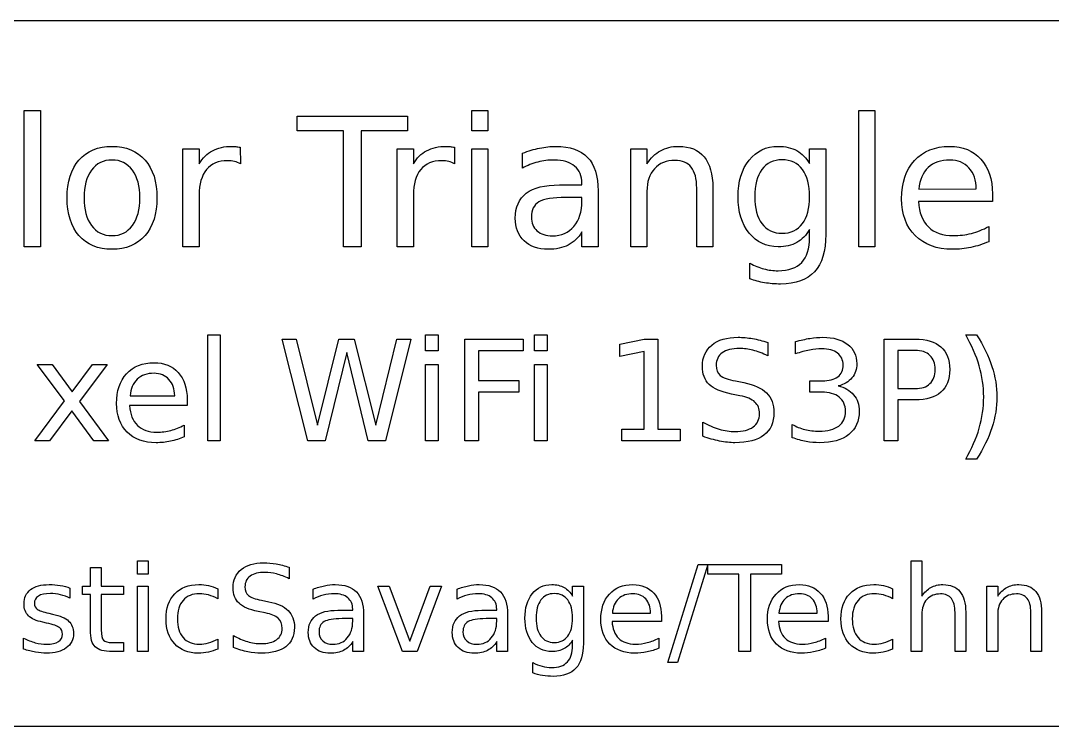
# Model space of a CAD drawing. Extents: x 89 to 635, y 56 to 757.
# Drawn here: x 534.77 to 571.32, y 400.28 to 425.28 of the extents above; entities that cross this region are included whole.
import ezdxf

# ---------------------------------------------------------------- set-up
doc = ezdxf.new("R2010")
doc.units = 0
doc.layers.get('0').update_dxf_attribs({"linetype": 'CONTINUOUS'})

msp = doc.modelspace()

# ---------------------------------------------------------------- linework, layer by layer
at = {"color": 7}
for p, q in [((499.559661, 425.275353), (591.309651, 425.275353)), ((534.897324, 422.08965), (535.467832, 422.08965)), ((534.897324, 417.265139), (534.897324, 422.08965)), ((535.467832, 422.08965), (535.467832, 417.265139)), ((544.561851, 421.894313), (548.477891, 421.894313)), ((544.561851, 421.367214), (544.561851, 421.894313)), ((548.477891, 421.894313), (548.477891, 421.367214)), ((550.747517, 422.08965), (551.318025, 422.08965)), ((550.747517, 421.367214), (550.747517, 422.08965)), ((551.318025, 422.08965), (551.318025, 421.367214)), ((564.464512, 422.08965), (565.03502, 422.08965)), ((564.464512, 417.265139), (564.464512, 422.08965)), ((565.03502, 422.08965), (565.03502, 417.265139)), ((546.205162, 421.367214), (544.561851, 421.367214)), ((546.205162, 417.265139), (546.205162, 421.367214)), ((548.477891, 421.367214), (546.834581, 421.367214)), ((546.834581, 421.367214), (546.834581, 417.265139)), ((551.318025, 421.367214), (550.747517, 421.367214)), ((538.004112, 420.821511), (538.004112, 420.821511)), ((540.518686, 417.265138), (540.518686, 420.737795)), ((540.518686, 420.737795), (541.092295, 420.737795)), ((541.092295, 420.737795), (541.092295, 420.198293)), ((542.54957, 420.790511), (542.552671, 420.204494)), ((548.108919, 417.265138), (548.108919, 420.737795)), ((548.108919, 420.737795), (548.682528, 420.737795)), ((548.682528, 420.737795), (548.682528, 420.198293)), ((550.139803, 420.790511), (550.142904, 420.204494)), ((550.747517, 420.737795), (551.318025, 420.737795)), ((550.747517, 417.265139), (550.747517, 420.737795)), ((551.318025, 420.737795), (551.318025, 417.265139)), ((556.381285, 417.265139), (556.381285, 420.737795)), ((556.381285, 420.737795), (556.954893, 420.737795)), ((556.954893, 420.737795), (556.954893, 420.198293)), ((562.718883, 420.210698), (562.718883, 420.737798)), ((562.718883, 420.737798), (563.28939, 420.737798)), ((563.28939, 420.737798), (563.28939, 417.69612)), ((552.545859, 420.052568), (552.545859, 420.579668)), ((538.004112, 420.337819), (538.004112, 420.337819)), ((553.854307, 419.457253), (554.654258, 419.457253)), ((554.654258, 419.457253), (554.654258, 419.513063)), ((558.719127, 417.265139), (558.719127, 419.342531)), ((559.289634, 419.361135), (559.289634, 417.265139)), ((559.289634, 419.361135), (559.289634, 419.361135)), ((566.591513, 419.308425), (568.625497, 419.311525)), ((541.092295, 419.094483), (541.092295, 417.265138)), ((548.682528, 419.094483), (548.682528, 417.265138)), ((554.654258, 419.010769), (554.086851, 419.010769)), ((554.654258, 418.883645), (554.654258, 419.010769)), ((555.224766, 419.246414), (555.224766, 419.246413)), ((555.224766, 419.246413), (555.224766, 417.265139)), ((556.954893, 419.22781), (556.954893, 417.265139)), ((562.718883, 419.041774), (562.718883, 419.041774)), ((569.196005, 419.144102), (569.196005, 419.144094)), ((569.196005, 419.144094), (569.196005, 418.865041)), ((569.196005, 418.865041), (566.572909, 418.865041)), ((562.718883, 417.593804), (562.718883, 417.875957)), ((569.06268, 417.981379), (569.06268, 417.441877)), ((554.654258, 417.265139), (554.654258, 417.792238)), ((535.467832, 417.265139), (534.897324, 417.265139)), ((541.092295, 417.265138), (540.518686, 417.265138)), ((546.834581, 417.265139), (546.205162, 417.265139)), ((548.682528, 417.265138), (548.108919, 417.265138)), ((551.318025, 417.265139), (550.747517, 417.265139)), ((555.224766, 417.265139), (554.654258, 417.265139)), ((556.954893, 417.265139), (556.381285, 417.265139)), ((559.289634, 417.265139), (558.719127, 417.265139)), ((565.03502, 417.265139), (564.464512, 417.265139)), ((560.604283, 416.127225), (560.604283, 416.68223)), ((541.396495, 414.14518), (541.840224, 414.14518)), ((541.396495, 410.392782), (541.396495, 414.14518)), ((541.840224, 414.14518), (541.840224, 410.392782)), ((549.11351, 414.14518), (549.557238, 414.14518)), ((549.11351, 413.583285), (549.11351, 414.14518)), ((549.557238, 414.14518), (549.557238, 413.583285)), ((552.972017, 414.14518), (553.415745, 414.14518)), ((552.972017, 413.583285), (552.972017, 414.14518)), ((553.415745, 414.14518), (553.415745, 413.583285)), ((544.037161, 413.993252), (544.529121, 413.993252)), ((544.939088, 410.392782), (544.037161, 413.993252)), ((544.529121, 413.993252), (545.286353, 410.949854)), ((545.286353, 410.949854), (546.041174, 413.993252)), ((546.041174, 413.993252), (546.588599, 413.993252)), ((546.588599, 413.993252), (547.345831, 410.949854)), ((547.345831, 410.949854), (548.100652, 413.993252)), ((548.595023, 413.993252), (547.690685, 410.392782)), ((548.100652, 413.993252), (548.595023, 413.993252)), ((550.502572, 413.993252), (552.571697, 413.993252)), ((550.502572, 410.392782), (550.502572, 413.993252)), ((552.571697, 413.993252), (552.571697, 413.583285)), ((555.991297, 413.819619), (556.852226, 413.993252)), ((555.991297, 413.375891), (555.991297, 413.819619)), ((556.852226, 413.993252), (557.339363, 413.993252)), ((557.339363, 413.993252), (557.339363, 410.802749)), ((561.236456, 413.875094), (561.236456, 413.875085)), ((561.236456, 413.875085), (561.236456, 413.400006)), ((562.21314, 413.46994), (562.21314, 413.904022)), ((565.357824, 413.993252), (566.457498, 413.993252)), ((565.357824, 410.392782), (565.357824, 413.993252)), ((568.249293, 414.140357), (568.635144, 414.140357)), ((568.249293, 414.140357), (568.249293, 414.140357)), ((546.318504, 413.518173), (545.551626, 410.392782)), ((547.078147, 410.392782), (546.318504, 413.518173)), ((549.557238, 413.583285), (549.11351, 413.583285)), ((552.571697, 413.583285), (550.989709, 413.583285)), ((550.989709, 413.583285), (550.989709, 412.522196)), ((553.415745, 413.583285), (552.972017, 413.583285)), ((556.85705, 413.549523), (555.991297, 413.375891)), ((556.85705, 410.802749), (556.85705, 413.549523)), ((565.84496, 413.592932), (565.84496, 412.240043)), ((566.457498, 413.592932), (565.84496, 413.592932)), ((536.315324, 411.80596), (535.355521, 413.093737)), ((535.355521, 413.093737), (535.878831, 413.093737)), ((535.878831, 413.093737), (536.595066, 412.131522)), ((536.595066, 412.131522), (537.311302, 413.093737)), ((537.834612, 413.093737), (536.857927, 411.779433)), ((537.311302, 413.093737), (537.834612, 413.093737)), ((549.11351, 413.093737), (549.557238, 413.093737)), ((549.11351, 410.392782), (549.11351, 413.093737)), ((549.557238, 413.093737), (549.557238, 410.392782)), ((552.972017, 413.093737), (553.415745, 413.093737)), ((552.972017, 410.392782), (552.972017, 413.093737)), ((553.415745, 413.093737), (553.415745, 410.392782)), ((550.989709, 412.522196), (552.417356, 412.522196)), ((552.417356, 412.522196), (552.417356, 412.112229)), ((560.095785, 412.512548), (560.389996, 412.452258)), ((562.726804, 412.117052), (562.726804, 412.517372)), ((562.726804, 412.517372), (563.165709, 412.517372)), ((563.732427, 412.334087), (563.732427, 412.334094)), ((538.642486, 411.982005), (540.224474, 411.984416)), ((552.417356, 412.112229), (550.989709, 412.112229)), ((550.989709, 412.112229), (550.989709, 410.392782)), ((560.247713, 411.989246), (559.951091, 412.047126)), ((563.146416, 412.117052), (562.726804, 412.117052)), ((565.84496, 412.240043), (566.457498, 412.240043)), ((535.266293, 410.392782), (536.315324, 411.80596)), ((536.857927, 411.779433), (537.885254, 410.392782)), ((540.668202, 411.637151), (538.628017, 411.637151)), ((540.668202, 411.854195), (540.668202, 411.854192)), ((540.668202, 411.854192), (540.668202, 411.637151)), ((566.457498, 411.839722), (565.84496, 411.839722)), ((565.84496, 411.839722), (565.84496, 410.392782)), ((536.575774, 411.453872), (535.789603, 410.392782)), ((537.361944, 410.392782), (536.575774, 411.453872)), ((540.564505, 410.949853), (540.564505, 410.530241)), ((558.933409, 410.551947), (558.933409, 411.053553)), ((562.104619, 410.501303), (562.104619, 410.971558)), ((556.061233, 410.802749), (556.85705, 410.802749)), ((556.061233, 410.392782), (556.061233, 410.802749)), ((557.339363, 410.802749), (558.13518, 410.802749)), ((558.13518, 410.802749), (558.13518, 410.392782)), ((535.789603, 410.392782), (535.266293, 410.392782)), ((537.885254, 410.392782), (537.361944, 410.392782)), ((541.840224, 410.392782), (541.396495, 410.392782)), ((545.551626, 410.392782), (544.939088, 410.392782)), ((547.690685, 410.392782), (547.078147, 410.392782)), ((549.557238, 410.392782), (549.11351, 410.392782)), ((550.989709, 410.392782), (550.502572, 410.392782)), ((553.415745, 410.392782), (552.972017, 410.392782)), ((558.13518, 410.392782), (556.061233, 410.392782)), ((565.84496, 410.392782), (565.357824, 410.392782)), ((568.635144, 409.741659), (568.249293, 409.741659)), ((538.908965, 406.143066), (539.289303, 406.143066)), ((538.908965, 405.661442), (538.908965, 406.143066)), ((539.289303, 406.143066), (539.289303, 405.661442)), ((566.311946, 402.926725), (566.311946, 406.143066)), ((566.311946, 406.143066), (566.694351, 406.143066)), ((566.694351, 406.143066), (566.694351, 404.882162)), ((537.240848, 405.241829), (537.240848, 405.899154)), ((537.240848, 405.899154), (537.623255, 405.899154)), ((537.623255, 405.899154), (537.623255, 405.241829)), ((544.281247, 405.911556), (544.281247, 405.504346)), ((544.281247, 405.911554), (544.281247, 405.911556)), ((557.692312, 402.533985), (558.767182, 406.012842)), ((559.118582, 406.012842), (558.043712, 402.533985)), ((558.767182, 406.012842), (559.118582, 406.012842)), ((559.110314, 406.012842), (561.721008, 406.012842)), ((559.110314, 405.661442), (559.110314, 406.012842)), ((561.721008, 406.012842), (561.721008, 405.661442)), ((539.289303, 405.661442), (538.908965, 405.661442)), ((560.205855, 405.661442), (559.110314, 405.661442)), ((560.205855, 402.926725), (560.205855, 405.661442)), ((561.721008, 405.661442), (560.625467, 405.661442)), ((560.625467, 405.661442), (560.625467, 402.926725)), ((536.515314, 405.173617), (536.515314, 404.813949)), ((536.515314, 405.173614), (536.515314, 405.173617)), ((536.961795, 404.94624), (536.961795, 405.241829)), ((536.961795, 405.241829), (537.240848, 405.241829)), ((537.623255, 405.241829), (538.406669, 405.241829)), ((538.406669, 405.241829), (538.406669, 404.94624)), ((538.908965, 405.241829), (539.289303, 405.241829)), ((538.908965, 402.926725), (538.908965, 405.241829)), ((539.289303, 405.241829), (539.289303, 402.926725)), ((541.749101, 405.152946), (541.749101, 404.797412)), ((541.749101, 405.152937), (541.749101, 405.152946)), ((545.126671, 404.785014), (545.126671, 405.136414)), ((547.425241, 405.241829), (547.828317, 405.241829)), ((548.293405, 402.926725), (547.425241, 405.241829)), ((547.828317, 405.241829), (548.551787, 403.298796)), ((548.551787, 403.298796), (549.275257, 405.241829)), ((549.678333, 405.241829), (548.810169, 402.926725)), ((549.275257, 405.241829), (549.678333, 405.241829)), ((550.228169, 404.785014), (550.228169, 405.136414)), ((554.323011, 404.890432), (554.323011, 405.241831)), ((554.323011, 405.241831), (554.70335, 405.241831)), ((554.70335, 405.241831), (554.70335, 403.214046)), ((565.660821, 405.152946), (565.660821, 404.797412)), ((565.660821, 405.152937), (565.660821, 405.152946)), ((568.999117, 402.926725), (568.999117, 405.241829)), ((568.999117, 405.241829), (569.381523, 405.241829)), ((569.381523, 405.241829), (569.381523, 404.882162)), ((537.240848, 404.94624), (536.961795, 404.94624)), ((537.240848, 403.68947), (537.240848, 404.94624)), ((538.406669, 404.94624), (537.623255, 404.94624)), ((537.623255, 404.94624), (537.623255, 403.68947)), ((543.303529, 404.743668), (543.55571, 404.691988)), ((535.762905, 404.280643), (535.89313, 404.251703)), ((543.433754, 404.295111), (543.179506, 404.344721)), ((545.998969, 404.388134), (546.53227, 404.388134)), ((546.53227, 404.388134), (546.53227, 404.425344)), ((551.100467, 404.388134), (551.633768, 404.388134)), ((551.633768, 404.388134), (551.633768, 404.425344)), ((555.730675, 404.288916), (557.086664, 404.290983)), ((561.634193, 404.288916), (562.990183, 404.290983)), ((567.870507, 402.926725), (567.870507, 404.311654)), ((568.250845, 404.324056), (568.250845, 402.926725)), ((568.250845, 404.324056), (568.250845, 404.324056)), ((570.557679, 402.926725), (570.557679, 404.311654)), ((570.938017, 404.324056), (570.938017, 402.926725)), ((570.938017, 404.324056), (570.938017, 404.324056)), ((535.686424, 403.933382), (535.554132, 403.964392)), ((546.53227, 404.090479), (546.153999, 404.090479)), ((546.53227, 404.005729), (546.53227, 404.090479)), ((546.912609, 404.247578), (546.912609, 404.247575)), ((546.912609, 404.247575), (546.912609, 402.926725)), ((551.633768, 404.090479), (551.255496, 404.090479)), ((551.633768, 404.005729), (551.633768, 404.090479)), ((552.014106, 404.247578), (552.014106, 404.247575)), ((552.014106, 404.247575), (552.014106, 402.926725)), ((554.323011, 404.111149), (554.323011, 404.111149)), ((557.467003, 403.993327), (555.718272, 403.993327)), ((557.467003, 404.179364), (557.467003, 404.179362)), ((557.467003, 404.179362), (557.467003, 403.993327)), ((563.370521, 403.993327), (561.621791, 403.993327)), ((563.370521, 404.179364), (563.370521, 404.179362)), ((563.370521, 404.179362), (563.370521, 403.993327)), ((566.694351, 404.235173), (566.694351, 402.926725)), ((569.381523, 404.235173), (569.381523, 402.926725)), ((534.869937, 403.011472), (534.869937, 403.404213)), ((538.015994, 403.245047), (538.406668, 403.245047)), ((538.406668, 403.245047), (538.406668, 402.926725)), ((541.749101, 403.367006), (541.749101, 403.015606)), ((542.307208, 403.063148), (542.307208, 403.493096)), ((546.53227, 402.926725), (546.53227, 403.278125)), ((551.633768, 402.926725), (551.633768, 403.278125)), ((554.323011, 403.145835), (554.323011, 403.333938)), ((557.378119, 403.404213), (557.378119, 403.044545)), ((563.281638, 403.404213), (563.281638, 403.044545)), ((565.660821, 403.367006), (565.660821, 403.015606)), ((538.406668, 402.926725), (538.015994, 402.926725)), ((539.289303, 402.926725), (538.908965, 402.926725)), ((546.912609, 402.926725), (546.53227, 402.926725)), ((548.810169, 402.926725), (548.293405, 402.926725)), ((552.014106, 402.926725), (551.633768, 402.926725)), ((560.625467, 402.926725), (560.205855, 402.926725)), ((566.694351, 402.926725), (566.311946, 402.926725)), ((568.250845, 402.926725), (567.870507, 402.926725)), ((569.381523, 402.926725), (568.999117, 402.926725)), ((570.938017, 402.926725), (570.557679, 402.926725)), ((552.913278, 402.168119), (552.913278, 402.538123)), ((558.043712, 402.533985), (557.692312, 402.533985)), ((626.510921, 400.275353), (464.358391, 400.275353))]:
    msp.add_line(p, q, dxfattribs=at)
for points in [[(536.83209, 420.337819), (537.115277, 420.66028), (537.505951, 420.821511), (538.004112, 420.821511)], [(538.004112, 420.821511), (538.500205, 420.821511), (538.889846, 420.66028), (539.173033, 420.337819)], [(541.560483, 420.666481), (541.75272, 420.769834), (541.986297, 420.821511), (542.261216, 420.821511)], [(542.261216, 420.821511), (542.300489, 420.821511), (542.343897, 420.818411), (542.39144, 420.812211)], [(542.39144, 420.812211), (542.43898, 420.808077), (542.49169, 420.800844), (542.54957, 420.790511)], [(549.150716, 420.666481), (549.342953, 420.769834), (549.57653, 420.821511), (549.851449, 420.821511)], [(549.851449, 420.821511), (549.890722, 420.821511), (549.93413, 420.818411), (549.981673, 420.812211)], [(549.981673, 420.812211), (550.029213, 420.808077), (550.081923, 420.800844), (550.139803, 420.790511)], [(552.545859, 420.579668), (552.754632, 420.660283), (552.957203, 420.720228), (553.153574, 420.759502)], [(553.153574, 420.759502), (553.349945, 420.800842), (553.541148, 420.821512), (553.727183, 420.821512)], [(553.727183, 420.821512), (554.229478, 420.821512), (554.604648, 420.691287), (554.852695, 420.430838)], [(557.435484, 420.666481), (557.621519, 420.769834), (557.83546, 420.821511), (558.077305, 420.821511)], [(558.077305, 420.821511), (558.476247, 420.821511), (558.778037, 420.697487), (558.982676, 420.44944)], [(560.576378, 420.334722), (560.836827, 420.65925), (561.179958, 420.821514), (561.605772, 420.821514)], [(561.605772, 420.821514), (561.862087, 420.821514), (562.082229, 420.770871), (562.266197, 420.669585)], [(566.436484, 420.319224), (566.744475, 420.654087), (567.15892, 420.821519), (567.679818, 420.821519)], [(567.679818, 420.821519), (568.146973, 420.821519), (568.515943, 420.670623), (568.786728, 420.368833)], [(541.092295, 420.198293), (541.212184, 420.409133), (541.368247, 420.565195), (541.560483, 420.666481)], [(548.682528, 420.198293), (548.802417, 420.409133), (548.95848, 420.565195), (549.150716, 420.666481)], [(554.852695, 420.430838), (555.100742, 420.170388), (555.224766, 419.77558), (555.224766, 419.246414)], [(556.954893, 420.198293), (557.091319, 420.407065), (557.251516, 420.563128), (557.435484, 420.666481)], [(558.982676, 420.44944), (559.187315, 420.20346), (559.289634, 419.840692), (559.289634, 419.361135)], [(562.266197, 420.669585), (562.450165, 420.568299), (562.60106, 420.415336), (562.718883, 420.210698)], [(568.786728, 420.368833), (569.059579, 420.069109), (569.196005, 419.660866), (569.196005, 419.144102)], [(536.41041, 418.998366), (536.41041, 419.568874), (536.55097, 420.015358), (536.83209, 420.337819)], [(538.004112, 420.337819), (537.698187, 420.337819), (537.456342, 420.217929), (537.278575, 419.978151)], [(538.726548, 419.975051), (538.548781, 420.216896), (538.307969, 420.337819), (538.004112, 420.337819)], [(539.173033, 420.337819), (539.45622, 420.015358), (539.597813, 419.568874), (539.597813, 418.998366)], [(541.349643, 419.996754), (541.178078, 419.787981), (541.092295, 419.487224), (541.092295, 419.094483)], [(542.093784, 420.313014), (541.771323, 420.313014), (541.523276, 420.207594), (541.349643, 419.996754)], [(542.341831, 420.285104), (542.267417, 420.30371), (542.184735, 420.313014), (542.093784, 420.313014)], [(542.552671, 420.204494), (542.488591, 420.2417), (542.418311, 420.26857), (542.341831, 420.285104)], [(548.939876, 419.996754), (548.768311, 419.787981), (548.682528, 419.487224), (548.682528, 419.094483)], [(549.684017, 420.313014), (549.361556, 420.313014), (549.113509, 420.207594), (548.939876, 419.996754)], [(549.932064, 420.285104), (549.85765, 420.30371), (549.774968, 420.313014), (549.684017, 420.313014)], [(550.142904, 420.204494), (550.078824, 420.2417), (550.008544, 420.26857), (549.932064, 420.285104)], [(553.088462, 420.266509), (552.90036, 420.218969), (552.719492, 420.147655), (552.545859, 420.052568)], [(553.668271, 420.337819), (553.469834, 420.337819), (553.276564, 420.314049), (553.088462, 420.266509)], [(554.393809, 420.120778), (554.222243, 420.265472), (553.980397, 420.337819), (553.668271, 420.337819)], [(554.654258, 419.513063), (554.654258, 419.775579), (554.567442, 419.978151), (554.393809, 420.120778)], [(557.221544, 420.030861), (557.043777, 419.834491), (556.954893, 419.566807), (556.954893, 419.22781)], [(557.950181, 420.325417), (557.64219, 420.325417), (557.399311, 420.227231), (557.221544, 420.030861)], [(558.52689, 420.080471), (558.398733, 420.243768), (558.206496, 420.325417), (557.950181, 420.325417)], [(558.719127, 419.342531), (558.719127, 419.671193), (558.655048, 419.917173), (558.52689, 420.080471)], [(560.185704, 419.041777), (560.185704, 419.579212), (560.315929, 420.010194), (560.576378, 420.334722)], [(561.029063, 420.002956), (560.859564, 419.77558), (560.774815, 419.455186), (560.774815, 419.041774)], [(561.745299, 420.34402), (561.439374, 420.34402), (561.200629, 420.230332), (561.029063, 420.002956)], [(562.461534, 420.002956), (562.292035, 420.230332), (562.05329, 420.34402), (561.745299, 420.34402)], [(562.718883, 419.041774), (562.718883, 419.455186), (562.6331, 419.77558), (562.461534, 420.002956)], [(565.977597, 418.967368), (565.977597, 419.535808), (566.130559, 419.986427), (566.436484, 420.319224)], [(566.920175, 420.068068), (566.730006, 419.888234), (566.620452, 419.635019), (566.591513, 419.308425)], [(567.68602, 420.337819), (567.367693, 420.337819), (567.112411, 420.247902), (566.920175, 420.068068)], [(568.361947, 420.058767), (568.192448, 420.244801), (567.967139, 420.337819), (567.68602, 420.337819)], [(568.625497, 419.311525), (568.621364, 419.623651), (568.533514, 419.872731), (568.361947, 420.058767)], [(537.278575, 419.978151), (537.100808, 419.740439), (537.011924, 419.413844), (537.011924, 418.998366)], [(538.993199, 418.998366), (538.993199, 419.40971), (538.904315, 419.735272), (538.726548, 419.975051)], [(552.682285, 419.159597), (552.944802, 419.358034), (553.335476, 419.457253), (553.854307, 419.457253)], [(536.83209, 417.658913), (536.55097, 417.983441), (536.41041, 418.429925), (536.41041, 418.998366)], [(537.011924, 418.998366), (537.011924, 418.582887), (537.099774, 418.255258), (537.275474, 418.01548)], [(538.726548, 418.018581), (538.904315, 418.258359), (538.993199, 418.584954), (538.993199, 418.998366)], [(539.597813, 418.998366), (539.597813, 418.429925), (539.45622, 417.983441), (539.173033, 417.658913)], [(552.291611, 418.27593), (552.291611, 418.666603), (552.421836, 418.961159), (552.682285, 419.159597)], [(554.086851, 419.010769), (553.625897, 419.010769), (553.306536, 418.958059), (553.128769, 418.852639)], [(560.576378, 417.751934), (560.315929, 418.076462), (560.185704, 418.506409), (560.185704, 419.041777)], [(560.774815, 419.041774), (560.774815, 418.63043), (560.859564, 418.311069), (561.029063, 418.083693)], [(562.461534, 418.083693), (562.6331, 418.311069), (562.718883, 418.63043), (562.718883, 419.041774)], [(566.461288, 417.658921), (566.138827, 417.981381), (565.977597, 418.41753), (565.977597, 418.967368)], [(553.128769, 418.852639), (552.951002, 418.747219), (552.862119, 418.567385), (552.862119, 418.313137)], [(554.365903, 417.987575), (554.55814, 418.212884), (554.654258, 418.511574), (554.654258, 418.883645)], [(566.572909, 418.865041), (566.597716, 418.4723), (566.715538, 418.172577), (566.926376, 417.965871)], [(552.60477, 417.472878), (552.395997, 417.673382), (552.291611, 417.941066), (552.291611, 418.27593)], [(552.862119, 418.313137), (552.862119, 418.110565), (552.928265, 417.949334), (553.060557, 417.829445)], [(537.275474, 418.01548), (537.453241, 417.777768), (537.69612, 417.658913), (538.004112, 417.658913)], [(538.004112, 417.658913), (538.307969, 417.658913), (538.548781, 417.778802), (538.726548, 418.018581)], [(553.060557, 417.829445), (553.194916, 417.711623), (553.376817, 417.652712), (553.60626, 417.652712)], [(553.60626, 417.652712), (553.922519, 417.652712), (554.175734, 417.764333), (554.365903, 417.987575)], [(561.029063, 418.083693), (561.200629, 417.856317), (561.439374, 417.742629), (561.745299, 417.742629)], [(561.745299, 417.742629), (562.05329, 417.742629), (562.292035, 417.856317), (562.461534, 418.083693)], [(562.718883, 417.875957), (562.60106, 417.671318), (562.450165, 417.518356), (562.266197, 417.41707)], [(566.926376, 417.965871), (567.139283, 417.761232), (567.434872, 417.658913), (567.813144, 417.658913)], [(568.448764, 417.739533), (568.655469, 417.793279), (568.860108, 417.873895), (569.06268, 417.981379)], [(538.004112, 417.175222), (537.505951, 417.175222), (537.115277, 417.336452), (536.83209, 417.658913)], [(539.173033, 417.658913), (538.889846, 417.336452), (538.500205, 417.175222), (538.004112, 417.175222)], [(553.454331, 417.175222), (553.098797, 417.175222), (552.81561, 417.27444), (552.60477, 417.472878)], [(554.654258, 417.792238), (554.524033, 417.581398), (554.361769, 417.425336), (554.167466, 417.32405)], [(561.605772, 417.265142), (561.179958, 417.265142), (560.836827, 417.427406), (560.576378, 417.751934)], [(562.43983, 416.710137), (562.625865, 416.90444), (562.718883, 417.198996), (562.718883, 417.593804)], [(563.28939, 417.69612), (563.28939, 417.104942), (563.158132, 416.665692), (562.895616, 416.378371)], [(567.779037, 417.17523), (567.225066, 417.17523), (566.785816, 417.33646), (566.461288, 417.658921)], [(567.813144, 417.658913), (568.032252, 417.658913), (568.244125, 417.685786), (568.448764, 417.739533)], [(569.06268, 417.441877), (568.858041, 417.35506), (568.648235, 417.288914), (568.433261, 417.24344)], [(554.167466, 417.32405), (553.973163, 417.224831), (553.735451, 417.175222), (553.454331, 417.175222)], [(562.266197, 417.41707), (562.082229, 417.315784), (561.862087, 417.265142), (561.605772, 417.265142)], [(568.433261, 417.24344), (568.218287, 417.197966), (568.000212, 417.17523), (567.779037, 417.17523)], [(561.599571, 416.415581), (561.973708, 416.415581), (562.253795, 416.513766), (562.43983, 416.710137)], [(560.604283, 416.68223), (560.771714, 416.591279), (560.937079, 416.524099), (561.100377, 416.480691)], [(561.100377, 416.480691), (561.263674, 416.437284), (561.430072, 416.415581), (561.599571, 416.415581)], [(562.895616, 416.378371), (562.633099, 416.088983), (562.231057, 415.944289), (561.689488, 415.944289)], [(561.122081, 415.990799), (560.944314, 416.019739), (560.771714, 416.065214), (560.604283, 416.127225)], [(561.689488, 415.944289), (561.488983, 415.944289), (561.299848, 415.959792), (561.122081, 415.990799)], [(558.91894, 413.031045), (558.91894, 413.349372), (559.030676, 413.600175), (559.254148, 413.783454)], [(559.254148, 413.783454), (559.479227, 413.966733), (559.788712, 414.058373), (560.182601, 414.058373)], [(560.182601, 414.058373), (560.35141, 414.058373), (560.523435, 414.043099), (560.698676, 414.012553)], [(560.698676, 414.012553), (560.873917, 413.982006), (561.053177, 413.936186), (561.236456, 413.875094)], [(562.21314, 413.904022), (562.398027, 413.955468), (562.570856, 413.994053), (562.731627, 414.019777)], [(562.731627, 414.019777), (562.894006, 414.045497), (563.046738, 414.058357), (563.189824, 414.058357)], [(563.189824, 414.058357), (563.559598, 414.058357), (563.852202, 413.973952), (564.067635, 413.805142)], [(564.067635, 413.805142), (564.283068, 413.63794), (564.390785, 413.411253), (564.390785, 413.125081)], [(566.457498, 413.993252), (566.861033, 413.993252), (567.165695, 413.901612), (567.371482, 413.718333)], [(568.726784, 413.043094), (568.622283, 413.404829), (568.463119, 413.770583), (568.249293, 414.140357)], [(568.635144, 414.140357), (568.876301, 413.760937), (569.056364, 413.389555), (569.175335, 413.026213)], [(559.623117, 413.508525), (559.480031, 413.405631), (559.408488, 413.259329), (559.408488, 413.06962)], [(560.238067, 413.662865), (559.972794, 413.662865), (559.767811, 413.611418), (559.623117, 413.508525)], [(560.713146, 413.597755), (560.549159, 413.641161), (560.3908, 413.662865), (560.238067, 413.662865)], [(561.236456, 413.400006), (561.051569, 413.48843), (560.877132, 413.554346), (560.713146, 413.597755)], [(562.717157, 413.604987), (562.564424, 413.576047), (562.396419, 413.531031), (562.21314, 413.46994)], [(563.146416, 413.648397), (563.012976, 413.648397), (562.86989, 413.633927), (562.717157, 413.604987)], [(563.708311, 413.498879), (563.578086, 413.598557), (563.390788, 413.648397), (563.146416, 413.648397)], [(563.90606, 413.074444), (563.90606, 413.25933), (563.840144, 413.400809), (563.708311, 413.498879)], [(566.98322, 413.416887), (566.859426, 413.53425), (566.684185, 413.592932), (566.457498, 413.592932)], [(567.16891, 412.917693), (567.16891, 413.133126), (567.107013, 413.299524), (566.98322, 413.416887)], [(567.371482, 413.718333), (567.578877, 413.536661), (567.682574, 413.269781), (567.682574, 412.917693)], [(538.521908, 412.768179), (538.761457, 413.028628), (539.083803, 413.158853), (539.488946, 413.158853)], [(539.488946, 413.158853), (539.852289, 413.158853), (540.139265, 413.04149), (540.349875, 412.806764)], [(559.408488, 413.06962), (559.408488, 412.910456), (559.455915, 412.789877), (559.55077, 412.707884)], [(563.715546, 412.659654), (563.842555, 412.756116), (563.90606, 412.89438), (563.90606, 413.074444)], [(564.390785, 413.125081), (564.390785, 412.925724), (564.333711, 412.756914), (564.219563, 412.618652)], [(538.164996, 411.716735), (538.164996, 412.158855), (538.283967, 412.509337), (538.521908, 412.768179)], [(539.493769, 412.782645), (539.246182, 412.782645), (539.047629, 412.712709), (538.898112, 412.572839)], [(540.019491, 412.565604), (539.887658, 412.710298), (539.712418, 412.782645), (539.493769, 412.782645)], [(540.349875, 412.806764), (540.562093, 412.573646), (540.668202, 412.256123), (540.668202, 411.854195)], [(559.162508, 412.387157), (559.000129, 412.541497), (558.91894, 412.756127), (558.91894, 413.031045)], [(559.55077, 412.707884), (559.647233, 412.627498), (559.828904, 412.562386), (560.095785, 412.512548)], [(566.98322, 412.416087), (567.107013, 412.533449), (567.16891, 412.700651), (567.16891, 412.917693)], [(567.682574, 412.917693), (567.682574, 412.562389), (567.578877, 412.293901), (567.371482, 412.112229)], [(568.885947, 411.94342), (568.885947, 412.314801), (568.832893, 412.681359), (568.726784, 413.043094)], [(569.175335, 413.026213), (569.295913, 412.66287), (569.356202, 412.301939), (569.356202, 411.94342)], [(538.898112, 412.572839), (538.750203, 412.432967), (538.664994, 412.236023), (538.642486, 411.982005)], [(540.224474, 411.984416), (540.221259, 412.22718), (540.152931, 412.42091), (540.019491, 412.565604)], [(559.951091, 412.047126), (559.587748, 412.119473), (559.324887, 412.232817), (559.162508, 412.387157)], [(560.389996, 412.452258), (560.753339, 412.383126), (561.021022, 412.26094), (561.193047, 412.0857)], [(563.165709, 412.517372), (563.405258, 412.517372), (563.588537, 412.564799), (563.715546, 412.659654)], [(564.219563, 412.618652), (564.105416, 412.481996), (563.943037, 412.387141), (563.732427, 412.334087)], [(563.732427, 412.334094), (563.965545, 412.284254), (564.147216, 412.180556), (564.277441, 412.023001)], [(566.457498, 412.240043), (566.684185, 412.240043), (566.859426, 412.298724), (566.98322, 412.416087)], [(560.78067, 411.76497), (560.672953, 411.864648), (560.495301, 411.939406), (560.247713, 411.989246)], [(561.193047, 412.0857), (561.36668, 411.912067), (561.453497, 411.678949), (561.453497, 411.386346)], [(563.766189, 411.936184), (563.61828, 412.056762), (563.411689, 412.117052), (563.146416, 412.117052)], [(564.277441, 412.023001), (564.409274, 411.865445), (564.47519, 411.670912), (564.47519, 411.439402)], [(567.371482, 412.112229), (567.165695, 411.930557), (566.861033, 411.839722), (566.457498, 411.839722)], [(538.5412, 410.699054), (538.290397, 410.949857), (538.164996, 411.289084), (538.164996, 411.716735)], [(538.628017, 411.637151), (538.64731, 411.331685), (538.73895, 411.098567), (538.902935, 410.937796)], [(560.944656, 411.35018), (560.944656, 411.527028), (560.889994, 411.665292), (560.78067, 411.76497)], [(563.990465, 411.439401), (563.990465, 411.651619), (563.915706, 411.817213), (563.766189, 411.936184)], [(568.726784, 410.838922), (568.832893, 411.203872), (568.885947, 411.572038), (568.885947, 411.94342)], [(569.356202, 411.94342), (569.356202, 411.583292), (569.295913, 411.220753), (569.175335, 410.855803)], [(560.717969, 410.882336), (560.869094, 410.99166), (560.944656, 411.147608), (560.944656, 411.35018)], [(561.453497, 411.386346), (561.453497, 411.037472), (561.336134, 410.773004), (561.101408, 410.59294)], [(563.749308, 410.91368), (563.910079, 411.034258), (563.990465, 411.209498), (563.990465, 411.439401)], [(564.47519, 411.439402), (564.47519, 411.084098), (564.353004, 410.809179), (564.108631, 410.614646)], [(538.902935, 410.937796), (539.06853, 410.778632), (539.298432, 410.699051), (539.592643, 410.699051)], [(540.087015, 410.761751), (540.247786, 410.803551), (540.406949, 410.866251), (540.564505, 410.949853)], [(558.933409, 411.053553), (559.131158, 410.94262), (559.324887, 410.859019), (559.514597, 410.80275)], [(560.07408, 410.71835), (560.352214, 410.71835), (560.566844, 410.773012), (560.717969, 410.882336)], [(562.104619, 410.971558), (562.239667, 410.89278), (562.387577, 410.833295), (562.548348, 410.793102)], [(563.052365, 410.732812), (563.35783, 410.732812), (563.590145, 410.793101), (563.749308, 410.91368)], [(569.175335, 410.855803), (569.056364, 410.490852), (568.876301, 410.119471), (568.635144, 409.741659)], [(539.566116, 410.32285), (539.135249, 410.32285), (538.793611, 410.448251), (538.5412, 410.699054)], [(539.592643, 410.699051), (539.763061, 410.699051), (539.927852, 410.719951), (540.087015, 410.761751)], [(540.564505, 410.530241), (540.405342, 410.462717), (540.242159, 410.41127), (540.074957, 410.3759)], [(559.529066, 410.380725), (559.337749, 410.419311), (559.139196, 410.476385), (558.933409, 410.551947)], [(559.514597, 410.80275), (559.704307, 410.746483), (559.890801, 410.71835), (560.07408, 410.71835)], [(561.101408, 410.59294), (560.86829, 410.412876), (560.525847, 410.322845), (560.07408, 410.322845)], [(562.59899, 410.368667), (562.439827, 410.397607), (562.275036, 410.441819), (562.104619, 410.501303)], [(562.548348, 410.793102), (562.709119, 410.752908), (562.877124, 410.732812), (563.052365, 410.732812)], [(564.108631, 410.614646), (563.864259, 410.420113), (563.516993, 410.322847), (563.066834, 410.322847)], [(568.249293, 409.741659), (568.463119, 410.109825), (568.622283, 410.475579), (568.726784, 410.838922)], [(540.074957, 410.3759), (539.907755, 410.340533), (539.738141, 410.32285), (539.566116, 410.32285)], [(560.07408, 410.322845), (559.903663, 410.322845), (559.721991, 410.342138), (559.529066, 410.380725)], [(563.066834, 410.322847), (562.915709, 410.322847), (562.759761, 410.33812), (562.59899, 410.368667)], [(542.294805, 405.18808), (542.294805, 405.460931), (542.390579, 405.675905), (542.582126, 405.833002)], [(542.582126, 405.833002), (542.775051, 405.990098), (543.040324, 406.068646), (543.377943, 406.068646)], [(543.377943, 406.068646), (543.522637, 406.068646), (543.670087, 406.055556), (543.820294, 406.029376)], [(543.820294, 406.029376), (543.9705, 406.003196), (544.124151, 405.963922), (544.281247, 405.911554)], [(542.898386, 405.597362), (542.775741, 405.509168), (542.714418, 405.383766), (542.714418, 405.221158)], [(543.425486, 405.729654), (543.198109, 405.729654), (543.022409, 405.685556), (542.898386, 405.597362)], [(543.832696, 405.673844), (543.692136, 405.71105), (543.556399, 405.729654), (543.425486, 405.729654)], [(544.281247, 405.504346), (544.122773, 405.580138), (543.973256, 405.636637), (543.832696, 405.673844)], [(534.886473, 404.615515), (534.886473, 404.833245), (534.963643, 405.001365), (535.117983, 405.119877)], [(535.117983, 405.119877), (535.272324, 405.238388), (535.491432, 405.297644), (535.775308, 405.297644)], [(535.775308, 405.297644), (535.915867, 405.297644), (536.048159, 405.287307), (536.172183, 405.266634)], [(536.172183, 405.266634), (536.296206, 405.24596), (536.410583, 405.214954), (536.515314, 405.173614)], [(540.227746, 404.973106), (540.43583, 405.189458), (540.720395, 405.297634), (541.081441, 405.297634)], [(541.081441, 405.297634), (541.198574, 405.297634), (541.312952, 405.28523), (541.424573, 405.260424)], [(541.424573, 405.260424), (541.536194, 405.236997), (541.64437, 405.201168), (541.749101, 405.152937)], [(542.503578, 404.636176), (542.364396, 404.768467), (542.294805, 404.952435), (542.294805, 405.18808)], [(542.714418, 405.221158), (542.714418, 405.084732), (542.75507, 404.981379), (542.836374, 404.911099)], [(545.126671, 405.136414), (545.265853, 405.19016), (545.400901, 405.230123), (545.531814, 405.256303)], [(545.531814, 405.256303), (545.662728, 405.283863), (545.790197, 405.297643), (545.91422, 405.297643)], [(545.91422, 405.297643), (546.249083, 405.297643), (546.499197, 405.210826), (546.664562, 405.037194)], [(546.664562, 405.037194), (546.829927, 404.863561), (546.912609, 404.600356), (546.912609, 404.247578)], [(550.228169, 405.136414), (550.367351, 405.19016), (550.502399, 405.230123), (550.633312, 405.256303)], [(550.633312, 405.256303), (550.764226, 405.283863), (550.891695, 405.297643), (551.015718, 405.297643)], [(551.015718, 405.297643), (551.350581, 405.297643), (551.600695, 405.210826), (551.766059, 405.037194)], [(551.766059, 405.037194), (551.931424, 404.863561), (552.014106, 404.600356), (552.014106, 404.247578)], [(552.894675, 404.973114), (553.068308, 405.189466), (553.297062, 405.297642), (553.580938, 405.297642)], [(553.580938, 405.297642), (553.751815, 405.297642), (553.898576, 405.26388), (554.021221, 405.196356)], [(554.021221, 405.196356), (554.143866, 405.128832), (554.244463, 405.026857), (554.323011, 404.890432)], [(555.627322, 404.962779), (555.832649, 405.186021), (556.108946, 405.297642), (556.456212, 405.297642)], [(556.456212, 405.297642), (556.767649, 405.297642), (557.013628, 405.197045), (557.194151, 404.995852)], [(561.53084, 404.962779), (561.736168, 405.186021), (562.012465, 405.297642), (562.35973, 405.297642)], [(562.35973, 405.297642), (562.671167, 405.297642), (562.917147, 405.197045), (563.09767, 404.995852)], [(564.139467, 404.973106), (564.34755, 405.189458), (564.632115, 405.297634), (564.993161, 405.297634)], [(564.993161, 405.297634), (565.110294, 405.297634), (565.224672, 405.28523), (565.336293, 405.260424)], [(565.336293, 405.260424), (565.447914, 405.236997), (565.55609, 405.201168), (565.660821, 405.152937)], [(566.694351, 404.882162), (566.785302, 405.021343), (566.8921, 405.125385), (567.014745, 405.194287)], [(567.014745, 405.194287), (567.138768, 405.263189), (567.281395, 405.29764), (567.442626, 405.29764)], [(567.442626, 405.29764), (567.708587, 405.29764), (567.909781, 405.214957), (568.046206, 405.049593)], [(568.046206, 405.049593), (568.182632, 404.885606), (568.250845, 404.64376), (568.250845, 404.324056)], [(569.381523, 404.882162), (569.472474, 405.021343), (569.579272, 405.125385), (569.701917, 405.194287)], [(569.701917, 405.194287), (569.82594, 405.263189), (569.968567, 405.29764), (570.129798, 405.29764)], [(570.129798, 405.29764), (570.395759, 405.29764), (570.596953, 405.214957), (570.733378, 405.049593)], [(570.733378, 405.049593), (570.869804, 404.885606), (570.938017, 404.64376), (570.938017, 404.324056)], [(535.394969, 404.892492), (535.301262, 404.834612), (535.254409, 404.747795), (535.254409, 404.632043)], [(535.820783, 404.979312), (535.631992, 404.979312), (535.490054, 404.950372), (535.394969, 404.892492)], [(536.180451, 404.937972), (536.064696, 404.965532), (535.944806, 404.979312), (535.820783, 404.979312)], [(536.515314, 404.813949), (536.407827, 404.869069), (536.296206, 404.91041), (536.180451, 404.937972)], [(539.917688, 404.082204), (539.917688, 404.459786), (540.021041, 404.756754), (540.227746, 404.973106)], [(540.523336, 404.73953), (540.38691, 404.583811), (540.318697, 404.364703), (540.318697, 404.082205)], [(541.097978, 404.975174), (540.851309, 404.975174), (540.659761, 404.896626), (540.523336, 404.73953)], [(541.424573, 404.929704), (541.317086, 404.960017), (541.208221, 404.975174), (541.097978, 404.975174)], [(541.749101, 404.797412), (541.641614, 404.856665), (541.533438, 404.900762), (541.424573, 404.929704)], [(542.836374, 404.911099), (542.919057, 404.842197), (543.074775, 404.786386), (543.303529, 404.743668)], [(543.55571, 404.691988), (543.867147, 404.632734), (544.09659, 404.528004), (544.24404, 404.377796)], [(545.488406, 404.927641), (545.363005, 404.895947), (545.242426, 404.848405), (545.126671, 404.785014)], [(545.874946, 404.975181), (545.742654, 404.975181), (545.613807, 404.959334), (545.488406, 404.927641)], [(546.358637, 404.830487), (546.24426, 404.926949), (546.08303, 404.975181), (545.874946, 404.975181)], [(546.53227, 404.425344), (546.53227, 404.600354), (546.474392, 404.735402), (546.358637, 404.830487)], [(550.589904, 404.927641), (550.464503, 404.895947), (550.343924, 404.848405), (550.228169, 404.785014)], [(550.976444, 404.975181), (550.844152, 404.975181), (550.715305, 404.959334), (550.589904, 404.927641)], [(551.460135, 404.830487), (551.345758, 404.926949), (551.184527, 404.975181), (550.976444, 404.975181)], [(551.633768, 404.425344), (551.633768, 404.600354), (551.57589, 404.735402), (551.460135, 404.830487)], [(552.634225, 404.111151), (552.634225, 404.469441), (552.721042, 404.756762), (552.894675, 404.973114)], [(553.196465, 404.751937), (553.083466, 404.600353), (553.026966, 404.386757), (553.026966, 404.111149)], [(553.673955, 404.979313), (553.470006, 404.979313), (553.310842, 404.903521), (553.196465, 404.751937)], [(554.151445, 404.751937), (554.038446, 404.903521), (553.879283, 404.979313), (553.673955, 404.979313)], [(554.323011, 404.111149), (554.323011, 404.386757), (554.265822, 404.600353), (554.151445, 404.751937)], [(555.321397, 404.061542), (555.321397, 404.440502), (555.423372, 404.740915), (555.627322, 404.962779)], [(555.949783, 404.795345), (555.823003, 404.675455), (555.749967, 404.506646), (555.730675, 404.288916)], [(556.460346, 404.975179), (556.248128, 404.975179), (556.07794, 404.915234), (555.949783, 404.795345)], [(556.910964, 404.789144), (556.797965, 404.913167), (556.647759, 404.975179), (556.460346, 404.975179)], [(557.086664, 404.290983), (557.083931, 404.499067), (557.025364, 404.66512), (556.910964, 404.789144)], [(557.194151, 404.995852), (557.376052, 404.796036), (557.467003, 404.523873), (557.467003, 404.179364)], [(561.224916, 404.061542), (561.224916, 404.440502), (561.326891, 404.740915), (561.53084, 404.962779)], [(561.853301, 404.795345), (561.726522, 404.675455), (561.653486, 404.506646), (561.634193, 404.288916)], [(562.363865, 404.975179), (562.151647, 404.975179), (561.981459, 404.915234), (561.853301, 404.795345)], [(562.814483, 404.789144), (562.701484, 404.913167), (562.551278, 404.975179), (562.363865, 404.975179)], [(562.990183, 404.290983), (562.98745, 404.499067), (562.928883, 404.66512), (562.814483, 404.789144)], [(563.09767, 404.995852), (563.279571, 404.796036), (563.370521, 404.523873), (563.370521, 404.179364)], [(563.829408, 404.082204), (563.829408, 404.459786), (563.932761, 404.756754), (564.139467, 404.973106)], [(564.435056, 404.73953), (564.29863, 404.583811), (564.230417, 404.364703), (564.230417, 404.082205)], [(565.009698, 404.975174), (564.763029, 404.975174), (564.571482, 404.896626), (564.435056, 404.73953)], [(565.336293, 404.929704), (565.228806, 404.960017), (565.119941, 404.975174), (565.009698, 404.975174)], [(565.660821, 404.797412), (565.553334, 404.856665), (565.445158, 404.900762), (565.336293, 404.929704)], [(566.872118, 404.77054), (566.753607, 404.639626), (566.694351, 404.461171), (566.694351, 404.235173)], [(567.357876, 404.966911), (567.152549, 404.966911), (566.990629, 404.901454), (566.872118, 404.77054)], [(567.742349, 404.803613), (567.656911, 404.912478), (567.528753, 404.966911), (567.357876, 404.966911)], [(567.870507, 404.311654), (567.870507, 404.530762), (567.827788, 404.694748), (567.742349, 404.803613)], [(569.55929, 404.77054), (569.440779, 404.639626), (569.381523, 404.461171), (569.381523, 404.235173)], [(570.045048, 404.966911), (569.839721, 404.966911), (569.677801, 404.901454), (569.55929, 404.77054)], [(570.429521, 404.803613), (570.344082, 404.912478), (570.215925, 404.966911), (570.045048, 404.966911)], [(570.557679, 404.311654), (570.557679, 404.530762), (570.51496, 404.694748), (570.429521, 404.803613)], [(535.043569, 404.191768), (534.938838, 404.295121), (534.886473, 404.43637), (534.886473, 404.615515)], [(535.254409, 404.632043), (535.254409, 404.543848), (535.288171, 404.474257), (535.355695, 404.42327)], [(535.355695, 404.42327), (535.423219, 404.373663), (535.558956, 404.326121), (535.762905, 404.280643)], [(543.179506, 404.344721), (542.868069, 404.406734), (542.64276, 404.503886), (542.503578, 404.636176)], [(543.890573, 404.102875), (543.798245, 404.188313), (543.645972, 404.252392), (543.433754, 404.295111)], [(544.24404, 404.377796), (544.392868, 404.228967), (544.467282, 404.029151), (544.467282, 403.778349)], [(545.217622, 404.189696), (545.392633, 404.321988), (545.653082, 404.388134), (545.998969, 404.388134)], [(550.319119, 404.189696), (550.49413, 404.321988), (550.75458, 404.388134), (551.100467, 404.388134)], [(535.554132, 403.964392), (535.318488, 404.013998), (535.1483, 404.08979), (535.043569, 404.191768)], [(536.143244, 403.774219), (536.074342, 403.829339), (535.922069, 403.882393), (535.686424, 403.933382)], [(535.89313, 404.251703), (536.163225, 404.193823), (536.354773, 404.111829), (536.467772, 404.005723)], [(536.467772, 404.005723), (536.582149, 403.900992), (536.639337, 403.754231), (536.639337, 403.56544)], [(540.225679, 403.195437), (540.020352, 403.414545), (539.917688, 403.710134), (539.917688, 404.082204)], [(540.318697, 404.082205), (540.318697, 403.799707), (540.38691, 403.57991), (540.523336, 403.422814)], [(544.031133, 403.747341), (544.031133, 403.898925), (543.98428, 404.017436), (543.890573, 404.102875)], [(544.957173, 403.600585), (544.957173, 403.861034), (545.043989, 404.057404), (545.217622, 404.189696)], [(545.515278, 403.985059), (545.396767, 403.914779), (545.337511, 403.794889), (545.337511, 403.625391)], [(546.153999, 404.090479), (545.846696, 404.090479), (545.633789, 404.055339), (545.515278, 403.985059)], [(546.340034, 403.40835), (546.468191, 403.558556), (546.53227, 403.757682), (546.53227, 404.005729)], [(550.05867, 403.600585), (550.05867, 403.861034), (550.145486, 404.057404), (550.319119, 404.189696)], [(550.616776, 403.985059), (550.498265, 403.914779), (550.439009, 403.794889), (550.439009, 403.625391)], [(551.255496, 404.090479), (550.948194, 404.090479), (550.735287, 404.055339), (550.616776, 403.985059)], [(551.441531, 403.40835), (551.569689, 403.558556), (551.633768, 403.757682), (551.633768, 404.005729)], [(552.894675, 403.251255), (552.721042, 403.467607), (552.634225, 403.754239), (552.634225, 404.111151)], [(553.026966, 404.111149), (553.026966, 403.836919), (553.083466, 403.624013), (553.196465, 403.472429)], [(554.151445, 403.472429), (554.265822, 403.624013), (554.323011, 403.836919), (554.323011, 404.111149)], [(555.643858, 403.189244), (555.428884, 403.404218), (555.321397, 403.694984), (555.321397, 404.061542)], [(555.718272, 403.993327), (555.734812, 403.731499), (555.81336, 403.531684), (555.953917, 403.39388)], [(561.547377, 403.189244), (561.332403, 403.404218), (561.224916, 403.694984), (561.224916, 404.061542)], [(561.621791, 403.993327), (561.638331, 403.731499), (561.716879, 403.531684), (561.857435, 403.39388)], [(564.1374, 403.195437), (563.932072, 403.414545), (563.829408, 403.710134), (563.829408, 404.082204)], [(564.230417, 404.082205), (564.230417, 403.799707), (564.29863, 403.57991), (564.435056, 403.422814)], [(536.248664, 403.536507), (536.248664, 403.63986), (536.213524, 403.719097), (536.143244, 403.774219)], [(536.639337, 403.56544), (536.639337, 403.350466), (536.553899, 403.180278), (536.383022, 403.054877)], [(537.40828, 403.090023), (537.296659, 403.200266), (537.240848, 403.400082), (537.240848, 403.68947)], [(537.623255, 403.68947), (537.623255, 403.500678), (537.648748, 403.379411), (537.699735, 403.325667)], [(543.83683, 403.346332), (543.966365, 403.440038), (544.031133, 403.573708), (544.031133, 403.747341)], [(544.467282, 403.778349), (544.467282, 403.479315), (544.366685, 403.252627), (544.165492, 403.098287)], [(545.165945, 403.065217), (545.026764, 403.198887), (544.957173, 403.377343), (544.957173, 403.600585)], [(545.337511, 403.625391), (545.337511, 403.490343), (545.381608, 403.382856), (545.469803, 403.30293)], [(550.267443, 403.065217), (550.128261, 403.198887), (550.05867, 403.377343), (550.05867, 403.600585)], [(550.439009, 403.625391), (550.439009, 403.490343), (550.483106, 403.382856), (550.5713, 403.30293)], [(534.869937, 403.404213), (535.010496, 403.331177), (535.148989, 403.276055), (535.285415, 403.238848)], [(535.285415, 403.238848), (535.421841, 403.203021), (535.556889, 403.185108), (535.690558, 403.185108)], [(535.690558, 403.185108), (535.869703, 403.185108), (536.007507, 403.215424), (536.10397, 403.276058)], [(536.10397, 403.276058), (536.200433, 403.338071), (536.248664, 403.424887), (536.248664, 403.536507)], [(537.699735, 403.325667), (537.752102, 403.27192), (537.857521, 403.245047), (538.015994, 403.245047)], [(541.056636, 402.866775), (540.707993, 402.866775), (540.431007, 402.976329), (540.225679, 403.195437)], [(540.523336, 403.422814), (540.659761, 403.267096), (540.851309, 403.189237), (541.097978, 403.189237)], [(541.097978, 403.189237), (541.208221, 403.189237), (541.317086, 403.203707), (541.424573, 403.232647)], [(541.424573, 403.232647), (541.533438, 403.262967), (541.641614, 403.307753), (541.749101, 403.367006)], [(542.307208, 403.493096), (542.476707, 403.398011), (542.64276, 403.326353), (542.805368, 403.278122)], [(542.805368, 403.278122), (542.967977, 403.229888), (543.127829, 403.205772), (543.284926, 403.205772)], [(543.284926, 403.205772), (543.523327, 403.205772), (543.707295, 403.252625), (543.83683, 403.346332)], [(545.469803, 403.30293), (545.559375, 403.224382), (545.680642, 403.185108), (545.833605, 403.185108)], [(545.833605, 403.185108), (546.044445, 403.185108), (546.213255, 403.259522), (546.340034, 403.40835)], [(546.53227, 403.278125), (546.445454, 403.137565), (546.337278, 403.033523), (546.207742, 402.966)], [(550.5713, 403.30293), (550.660873, 403.224382), (550.78214, 403.185108), (550.935102, 403.185108)], [(550.935102, 403.185108), (551.145942, 403.185108), (551.314752, 403.259522), (551.441531, 403.40835)], [(551.633768, 403.278125), (551.546951, 403.137565), (551.438775, 403.033523), (551.30924, 402.966)], [(553.580938, 402.926727), (553.297062, 402.926727), (553.068308, 403.034903), (552.894675, 403.251255)], [(553.196465, 403.472429), (553.310842, 403.320844), (553.470006, 403.245052), (553.673955, 403.245052)], [(553.673955, 403.245052), (553.879283, 403.245052), (554.038446, 403.320844), (554.151445, 403.472429)], [(554.323011, 403.333938), (554.244463, 403.197512), (554.143866, 403.095537), (554.021221, 403.028013)], [(554.70335, 403.214046), (554.70335, 402.819927), (554.615844, 402.527094), (554.440833, 402.335547)], [(556.522358, 402.866783), (556.153043, 402.866783), (555.86021, 402.97427), (555.643858, 403.189244)], [(555.953917, 403.39388), (556.095855, 403.257454), (556.292914, 403.189242), (556.545095, 403.189242)], [(556.545095, 403.189242), (556.691167, 403.189242), (556.832416, 403.207155), (556.968842, 403.242982)], [(556.968842, 403.242982), (557.106646, 403.278808), (557.243072, 403.332552), (557.378119, 403.404213)], [(562.425876, 402.866783), (562.056562, 402.866783), (561.763729, 402.97427), (561.547377, 403.189244)], [(561.857435, 403.39388), (561.999373, 403.257454), (562.196433, 403.189242), (562.448614, 403.189242)], [(562.448614, 403.189242), (562.594686, 403.189242), (562.735935, 403.207155), (562.872361, 403.242982)], [(562.872361, 403.242982), (563.010164, 403.278808), (563.14659, 403.332552), (563.281638, 403.404213)], [(564.968357, 402.866775), (564.619713, 402.866775), (564.342727, 402.976329), (564.1374, 403.195437)], [(564.435056, 403.422814), (564.571482, 403.267096), (564.763029, 403.189237), (565.009698, 403.189237)], [(565.009698, 403.189237), (565.119941, 403.189237), (565.228806, 403.203707), (565.336293, 403.232647)], [(565.336293, 403.232647), (565.445158, 403.262967), (565.553334, 403.307753), (565.660821, 403.367006)], [(535.293683, 402.903985), (535.160014, 402.927411), (535.018765, 402.96324), (534.869937, 403.011472)], [(535.68229, 402.866775), (535.558267, 402.866775), (535.428731, 402.879178), (535.293683, 402.903985)], [(536.383022, 403.054877), (536.213523, 402.929475), (535.979946, 402.866775), (535.68229, 402.866775)], [(538.015994, 402.926725), (537.722472, 402.926725), (537.519901, 402.981157), (537.40828, 403.090023)], [(541.418371, 402.903985), (541.305372, 402.879178), (541.184794, 402.866775), (541.056636, 402.866775)], [(541.749101, 403.015606), (541.642992, 402.965999), (541.532748, 402.928792), (541.418371, 402.903985)], [(542.817771, 402.916387), (542.653784, 402.94946), (542.483597, 402.99838), (542.307208, 403.063148)], [(543.284926, 402.866777), (543.138854, 402.866777), (542.983136, 402.883313), (542.817771, 402.916387)], [(544.165492, 403.098287), (543.965677, 402.943947), (543.672155, 402.866777), (543.284926, 402.866777)], [(545.732319, 402.86678), (545.495296, 402.86678), (545.306505, 402.932925), (545.165945, 403.065217)], [(546.207742, 402.966), (546.078207, 402.899853), (545.919732, 402.86678), (545.732319, 402.86678)], [(550.833817, 402.86678), (550.596794, 402.86678), (550.408003, 402.932925), (550.267443, 403.065217)], [(551.30924, 402.966), (551.179704, 402.899853), (551.02123, 402.86678), (550.833817, 402.86678)], [(554.021221, 403.028013), (553.898576, 402.960489), (553.751815, 402.926727), (553.580938, 402.926727)], [(554.136976, 402.556724), (554.260999, 402.68626), (554.323011, 402.88263), (554.323011, 403.145835)], [(556.958507, 402.912253), (556.815191, 402.881939), (556.669808, 402.866783), (556.522358, 402.866783)], [(557.378119, 403.044545), (557.241694, 402.986665), (557.101823, 402.942567), (556.958507, 402.912253)], [(562.862025, 402.912253), (562.718709, 402.881939), (562.573326, 402.866783), (562.425876, 402.866783)], [(563.281638, 403.044545), (563.145212, 402.986665), (563.005341, 402.942567), (562.862025, 402.912253)], [(565.330092, 402.903985), (565.217093, 402.879178), (565.096514, 402.866775), (564.968357, 402.866775)], [(565.660821, 403.015606), (565.554712, 402.965999), (565.444469, 402.928792), (565.330092, 402.903985)], [(552.913278, 402.538123), (553.024899, 402.477489), (553.135142, 402.432703), (553.244007, 402.403764)], [(553.576803, 402.360354), (553.826228, 402.360354), (554.012953, 402.42581), (554.136976, 402.556724)], [(553.258477, 402.077169), (553.139966, 402.096462), (553.024899, 402.126779), (552.913278, 402.168119)], [(553.244007, 402.403764), (553.352872, 402.374824), (553.463804, 402.360354), (553.576803, 402.360354)], [(554.440833, 402.335547), (554.265822, 402.142621), (553.997794, 402.046159), (553.636748, 402.046159)], [(553.636748, 402.046159), (553.503079, 402.046159), (553.376988, 402.056495), (553.258477, 402.077169)]]:
    msp.add_open_spline(points, degree=3, dxfattribs=at)

doc.saveas('drawing.dxf')
